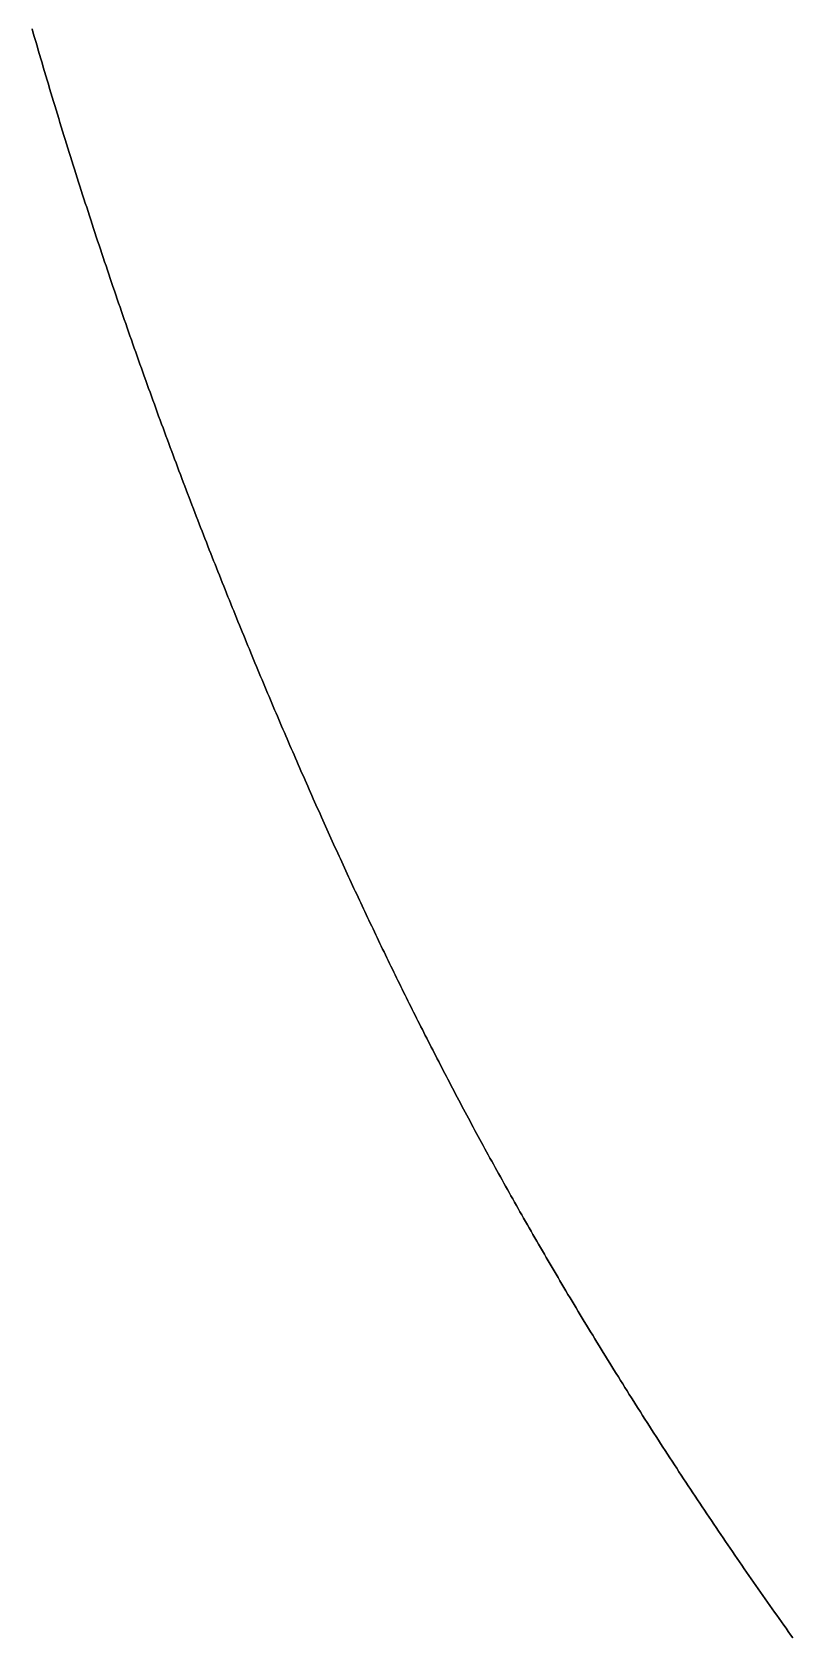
# Model space of a CAD drawing. Header units: inches. Extents: x 130170 to 284068, y 377793 to 804530.
# Drawn here: x 248870 to 248897.1, y 747403 to 747460.3 of the extents above; entities that cross this region are included whole.
import ezdxf

# ---------------------------------------------------------------- set-up
doc = ezdxf.new("R2010")
doc.units = ezdxf.units.IN
doc.header["$MEASUREMENT"] = 0
doc.layers.add('muni_il', color=7, linetype='Continuous')

msp = doc.modelspace()

# ---------------------------------------------------------------- linework, layer by layer
at = {"layer": 'muni_il'}
for points in [[(248869.954, 747460.37), (248869.997, 747460.218), (248870.041, 747460.066), (248870.086, 747459.914), (248870.13, 747459.762), (248870.174, 747459.609), (248870.219, 747459.457), (248870.263, 747459.305), (248870.308, 747459.153), (248870.353, 747459.001), (248870.398, 747458.848), (248870.443, 747458.696), (248870.488, 747458.544), (248870.534, 747458.392), (248870.579, 747458.24), (248870.625, 747458.088), (248870.671, 747457.935), (248870.717, 747457.783), (248870.763, 747457.631), (248870.809, 747457.479), (248870.855, 747457.327), (248870.902, 747457.175), (248870.948, 747457.023), (248870.995, 747456.872), (248871.042, 747456.72), (248871.088, 747456.568), (248871.135, 747456.416), (248871.182, 747456.264), (248871.23, 747456.113), (248871.277, 747455.961), (248871.324, 747455.81), (248871.372, 747455.659), (248871.419, 747455.507), (248871.467, 747455.356), (248871.515, 747455.205), (248871.563, 747455.054), (248871.611, 747454.903), (248871.659, 747454.752), (248871.707, 747454.601), (248871.756, 747454.451), (248871.804, 747454.3), (248871.853, 747454.15), (248871.901, 747453.999), (248871.95, 747453.849), (248871.999, 747453.699), (248872.048, 747453.549), (248872.097, 747453.399), (248872.146, 747453.249), (248872.195, 747453.1), (248872.244, 747452.95), (248872.293, 747452.801), (248872.343, 747452.651), (248872.392, 747452.502), (248872.442, 747452.353), (248872.491, 747452.205), (248872.541, 747452.056), (248872.591, 747451.907), (248872.64, 747451.759), (248872.69, 747451.611), (248872.74, 747451.463), (248872.79, 747451.315), (248872.84, 747451.167), (248872.891, 747451.02), (248872.941, 747450.872), (248872.991, 747450.725), (248873.041, 747450.578), (248873.092, 747450.431), (248873.142, 747450.284), (248873.193, 747450.138), (248873.243, 747449.992), (248873.294, 747449.846), (248873.345, 747449.7), (248873.395, 747449.554), (248873.446, 747449.409), (248873.497, 747449.263), (248873.548, 747449.118), (248873.599, 747448.973), (248873.65, 747448.829), (248873.701, 747448.684), (248873.752, 747448.54), (248873.803, 747448.396), (248873.854, 747448.252), (248873.905, 747448.108), (248873.957, 747447.965), (248874.008, 747447.822), (248874.059, 747447.679), (248874.11, 747447.536), (248874.162, 747447.394), (248874.213, 747447.251), (248874.265, 747447.109), (248874.316, 747446.968), (248874.367, 747446.826), (248874.419, 747446.685), (248874.47, 747446.544), (248874.522, 747446.403), (248874.573, 747446.262), (248874.625, 747446.122), (248874.677, 747445.982), (248874.728, 747445.842), (248874.78, 747445.703), (248874.831, 747445.564), (248874.883, 747445.424), (248874.935, 747445.286), (248874.986, 747445.147), (248875.038, 747445.009), (248875.09, 747444.871), (248875.141, 747444.733), (248875.193, 747444.596), (248875.245, 747444.459), (248875.296, 747444.322), (248875.348, 747444.185), (248875.4, 747444.049), (248875.451, 747443.913), (248875.503, 747443.777), (248875.555, 747443.642), (248875.606, 747443.507), (248875.658, 747443.372), (248875.709, 747443.237), (248875.761, 747443.103), (248875.813, 747442.969), (248875.864, 747442.835), (248875.916, 747442.702), (248875.968, 747442.568), (248876.019, 747442.435), (248876.071, 747442.303), (248876.122, 747442.171), (248876.174, 747442.039), (248876.225, 747441.907), (248876.277, 747441.776), (248876.328, 747441.644), (248876.38, 747441.514), (248876.431, 747441.383), (248876.482, 747441.253), (248876.534, 747441.123), (248876.585, 747440.993), (248876.636, 747440.864), (248876.688, 747440.735), (248876.739, 747440.606), (248876.79, 747440.478), (248876.841, 747440.35), (248876.892, 747440.222), (248876.944, 747440.095), (248876.995, 747439.968), (248877.046, 747439.841), (248877.097, 747439.714), (248877.148, 747439.588), (248877.199, 747439.462), (248877.25, 747439.337), (248877.301, 747439.211), (248877.351, 747439.086), (248877.402, 747438.962), (248877.453, 747438.837), (248877.504, 747438.713), (248877.554, 747438.589), (248877.605, 747438.466), (248877.656, 747438.343), (248877.706, 747438.22), (248877.757, 747438.097), (248877.807, 747437.975), (248877.858, 747437.853), (248877.908, 747437.732), (248877.958, 747437.61), (248878.009, 747437.489), (248878.059, 747437.369), (248878.109, 747437.248), (248878.16, 747437.128), (248878.21, 747437.008), (248878.26, 747436.889), (248878.31, 747436.77), (248878.36, 747436.651), (248878.41, 747436.532), (248878.46, 747436.414), (248878.51, 747436.296), (248878.559, 747436.178), (248878.609, 747436.061), (248878.659, 747435.944), (248878.709, 747435.827), (248878.758, 747435.71), (248878.808, 747435.594), (248878.857, 747435.478), (248878.907, 747435.362), (248878.957, 747435.247), (248879.006, 747435.132), (248879.055, 747435.017), (248879.105, 747434.902), (248879.154, 747434.788), (248879.203, 747434.674), (248879.253, 747434.56), (248879.302, 747434.447), (248879.351, 747434.334), (248879.4, 747434.221), (248879.449, 747434.108), (248879.498, 747433.996), (248879.547, 747433.883), (248879.596, 747433.772), (248879.645, 747433.66), (248879.694, 747433.549), (248879.743, 747433.437), (248879.792, 747433.327), (248879.84, 747433.216), (248879.889, 747433.105), (248879.938, 747432.995), (248879.986, 747432.885), (248880.035, 747432.776), (248880.084, 747432.666), (248880.132, 747432.557), (248880.181, 747432.448), (248880.23, 747432.339), (248880.278, 747432.231), (248880.327, 747432.122), (248880.375, 747432.014), (248880.424, 747431.906), (248880.472, 747431.798), (248880.521, 747431.691), (248880.569, 747431.584), (248880.617, 747431.477), (248880.666, 747431.37), (248880.714, 747431.263), (248880.763, 747431.156), (248880.811, 747431.05), (248880.859, 747430.944), (248880.908, 747430.838), (248880.956, 747430.732), (248881.004, 747430.626), (248881.053, 747430.521), (248881.101, 747430.416), (248881.149, 747430.31), (248881.198, 747430.205), (248881.246, 747430.1), (248881.295, 747429.996), (248881.343, 747429.891), (248881.391, 747429.787), (248881.44, 747429.682), (248881.488, 747429.578), (248881.537, 747429.474), (248881.585, 747429.37), (248881.634, 747429.266), (248881.682, 747429.162), (248881.731, 747429.059), (248881.779, 747428.955), (248881.828, 747428.852), (248881.877, 747428.749), (248881.925, 747428.645), (248881.974, 747428.542), (248882.023, 747428.439), (248882.072, 747428.336), (248882.121, 747428.233), (248882.169, 747428.13), (248882.218, 747428.028), (248882.267, 747427.925), (248882.317, 747427.822), (248882.366, 747427.72), (248882.415, 747427.617), (248882.464, 747427.514), (248882.513, 747427.412), (248882.563, 747427.309), (248882.612, 747427.207), (248882.662, 747427.104), (248882.712, 747427.002), (248882.761, 747426.9), (248882.811, 747426.797), (248882.861, 747426.695), (248882.911, 747426.592), (248882.961, 747426.49), (248883.011, 747426.388), (248883.061, 747426.285), (248883.112, 747426.183), (248883.162, 747426.08), (248883.213, 747425.978), (248883.263, 747425.875), (248883.314, 747425.773), (248883.365, 747425.67), (248883.416, 747425.567), (248883.467, 747425.464), (248883.518, 747425.362), (248883.57, 747425.259), (248883.621, 747425.156), (248883.673, 747425.053), (248883.725, 747424.95), (248883.776, 747424.846), (248883.828, 747424.743), (248883.881, 747424.64), (248883.933, 747424.536), (248883.985, 747424.433), (248884.038, 747424.329), (248884.091, 747424.226), (248884.144, 747424.122), (248884.197, 747424.018), (248884.25, 747423.913), (248884.303, 747423.809), (248884.357, 747423.705), (248884.411, 747423.6), (248884.464, 747423.496), (248884.518, 747423.391), (248884.573, 747423.286), (248884.627, 747423.181), (248884.682, 747423.076), (248884.737, 747422.97), (248884.792, 747422.865), (248884.847, 747422.759), (248884.902, 747422.653), (248884.958, 747422.547), (248885.013, 747422.441), (248885.069, 747422.335), (248885.125, 747422.228), (248885.182, 747422.122), (248885.238, 747422.015), (248885.295, 747421.908), (248885.352, 747421.8), (248885.409, 747421.693), (248885.467, 747421.585), (248885.524, 747421.477), (248885.582, 747421.369), (248885.64, 747421.261), (248885.699, 747421.152), (248885.757, 747421.043), (248885.816, 747420.935), (248885.875, 747420.825), (248885.934, 747420.716), (248885.994, 747420.606), (248886.053, 747420.497), (248886.113, 747420.386), (248886.173, 747420.276), (248886.234, 747420.166), (248886.294, 747420.055), (248886.355, 747419.944), (248886.417, 747419.833), (248886.478, 747419.721), (248886.54, 747419.61), (248886.602, 747419.498), (248886.664, 747419.386), (248886.726, 747419.273), (248886.789, 747419.16), (248886.852, 747419.048), (248886.915, 747418.934), (248886.979, 747418.821), (248887.042, 747418.707), (248887.106, 747418.594), (248887.17, 747418.479), (248887.235, 747418.365), (248887.3, 747418.251), (248887.365, 747418.136), (248887.43, 747418.021), (248887.496, 747417.905), (248887.561, 747417.79), (248887.628, 747417.674), (248887.694, 747417.558), (248887.761, 747417.442), (248887.827, 747417.325), (248887.895, 747417.208), (248887.962, 747417.091), (248888.03, 747416.974), (248888.098, 747416.857), (248888.166, 747416.739), (248888.235, 747416.621), (248888.303, 747416.503), (248888.373, 747416.384), (248888.442, 747416.265), (248888.512, 747416.147), (248888.581, 747416.027), (248888.651, 747415.908), (248888.722, 747415.789), (248888.793, 747415.669), (248888.864, 747415.549), (248888.935, 747415.429), (248889.006, 747415.308), (248889.078, 747415.188), (248889.15, 747415.067), (248889.222, 747414.946), (248889.295, 747414.825), (248889.367, 747414.703), (248889.44, 747414.581), (248889.514, 747414.46), (248889.587, 747414.338), (248889.661, 747414.215), (248889.735, 747414.093), (248889.81, 747413.97), (248889.884, 747413.848), (248889.959, 747413.725), (248890.034, 747413.602), (248890.109, 747413.478), (248890.185, 747413.355), (248890.26, 747413.232), (248890.336, 747413.108), (248890.413, 747412.984), (248890.489, 747412.86), (248890.566, 747412.736), (248890.643, 747412.612), (248890.72, 747412.488), (248890.797, 747412.363), (248890.875, 747412.239), (248890.952, 747412.114), (248891.03, 747411.989), (248891.109, 747411.864), (248891.187, 747411.739), (248891.266, 747411.614), (248891.344, 747411.489), (248891.423, 747411.364), (248891.503, 747411.239), (248891.582, 747411.113), (248891.662, 747410.988), (248891.741, 747410.863), (248891.821, 747410.737), (248891.901, 747410.612), (248891.982, 747410.486), (248892.062, 747410.36), (248892.143, 747410.235), (248892.223, 747410.109), (248892.304, 747409.983), (248892.385, 747409.858), (248892.467, 747409.732), (248892.548, 747409.607), (248892.629, 747409.481), (248892.711, 747409.355), (248892.793, 747409.23), (248892.875, 747409.104), (248892.957, 747408.979), (248893.039, 747408.854), (248893.121, 747408.728), (248893.203, 747408.603), (248893.286, 747408.478), (248893.369, 747408.353), (248893.451, 747408.228), (248893.534, 747408.103), (248893.617, 747407.978), (248893.7, 747407.853), (248893.783, 747407.729), (248893.866, 747407.604), (248893.949, 747407.48), (248894.032, 747407.356), (248894.115, 747407.232), (248894.198, 747407.108), (248894.282, 747406.984), (248894.365, 747406.86), (248894.449, 747406.737), (248894.532, 747406.614), (248894.616, 747406.491), (248894.699, 747406.368), (248894.783, 747406.245), (248894.866, 747406.123), (248894.95, 747406.001), (248895.033, 747405.879), (248895.116, 747405.757), (248895.2, 747405.635), (248895.283, 747405.514), (248895.367, 747405.393), (248895.45, 747405.272), (248895.534, 747405.152), (248895.617, 747405.032), (248895.7, 747404.912), (248895.784, 747404.792), (248895.867, 747404.673), (248895.95, 747404.554), (248896.033, 747404.435), (248896.116, 747404.316), (248896.199, 747404.198), (248896.282, 747404.08), (248896.365, 747403.963), (248896.447, 747403.846), (248896.53, 747403.729), (248896.612, 747403.613), (248896.695, 747403.497), (248896.777, 747403.381), (248896.859, 747403.265), (248896.941, 747403.151), (248897.023, 747403.036), (248897.105, 747402.922)], [(248897.105, 747402.922), (248897.023, 747403.036), (248896.941, 747403.151), (248896.859, 747403.265), (248896.777, 747403.381), (248896.695, 747403.497), (248896.612, 747403.613), (248896.53, 747403.729), (248896.447, 747403.846), (248896.365, 747403.963), (248896.282, 747404.08), (248896.199, 747404.198), (248896.116, 747404.316), (248896.033, 747404.435), (248895.95, 747404.554), (248895.867, 747404.673), (248895.784, 747404.792), (248895.7, 747404.912), (248895.617, 747405.032), (248895.534, 747405.152), (248895.45, 747405.272), (248895.367, 747405.393), (248895.283, 747405.514), (248895.2, 747405.635), (248895.116, 747405.757), (248895.033, 747405.879), (248894.95, 747406.001), (248894.866, 747406.123), (248894.783, 747406.245), (248894.699, 747406.368), (248894.616, 747406.491), (248894.532, 747406.614), (248894.449, 747406.737), (248894.365, 747406.86), (248894.282, 747406.984), (248894.198, 747407.108), (248894.115, 747407.232), (248894.032, 747407.356), (248893.949, 747407.48), (248893.866, 747407.604), (248893.783, 747407.729), (248893.7, 747407.853), (248893.617, 747407.978), (248893.534, 747408.103), (248893.451, 747408.228), (248893.369, 747408.353), (248893.286, 747408.478), (248893.203, 747408.603), (248893.121, 747408.728), (248893.039, 747408.854), (248892.957, 747408.979), (248892.875, 747409.104), (248892.793, 747409.23), (248892.711, 747409.355), (248892.629, 747409.481), (248892.548, 747409.607), (248892.467, 747409.732), (248892.385, 747409.858), (248892.304, 747409.983), (248892.223, 747410.109), (248892.143, 747410.235), (248892.062, 747410.36), (248891.982, 747410.486), (248891.901, 747410.612), (248891.821, 747410.737), (248891.741, 747410.863), (248891.662, 747410.988), (248891.582, 747411.113), (248891.503, 747411.239), (248891.423, 747411.364), (248891.344, 747411.489), (248891.266, 747411.614), (248891.187, 747411.739), (248891.109, 747411.864), (248891.03, 747411.989), (248890.952, 747412.114), (248890.875, 747412.239), (248890.797, 747412.363), (248890.72, 747412.488), (248890.643, 747412.612), (248890.566, 747412.736), (248890.489, 747412.86), (248890.413, 747412.984), (248890.336, 747413.108), (248890.26, 747413.232), (248890.185, 747413.355), (248890.109, 747413.478), (248890.034, 747413.602), (248889.959, 747413.725), (248889.884, 747413.848), (248889.81, 747413.97), (248889.735, 747414.093), (248889.661, 747414.215), (248889.587, 747414.338), (248889.514, 747414.46), (248889.44, 747414.581), (248889.367, 747414.703), (248889.295, 747414.825), (248889.222, 747414.946), (248889.15, 747415.067), (248889.078, 747415.188), (248889.006, 747415.308), (248888.935, 747415.429), (248888.864, 747415.549), (248888.793, 747415.669), (248888.722, 747415.789), (248888.651, 747415.908), (248888.581, 747416.027), (248888.512, 747416.147), (248888.442, 747416.265), (248888.373, 747416.384), (248888.303, 747416.503), (248888.235, 747416.621), (248888.166, 747416.739), (248888.098, 747416.857), (248888.03, 747416.974), (248887.962, 747417.091), (248887.895, 747417.208), (248887.827, 747417.325), (248887.761, 747417.442), (248887.694, 747417.558), (248887.628, 747417.674), (248887.561, 747417.79), (248887.496, 747417.905), (248887.43, 747418.021), (248887.365, 747418.136), (248887.3, 747418.251), (248887.235, 747418.365), (248887.17, 747418.479), (248887.106, 747418.594), (248887.042, 747418.707), (248886.979, 747418.821), (248886.915, 747418.934), (248886.852, 747419.048), (248886.789, 747419.16), (248886.726, 747419.273), (248886.664, 747419.386), (248886.602, 747419.498), (248886.54, 747419.61), (248886.478, 747419.721), (248886.417, 747419.833), (248886.355, 747419.944), (248886.294, 747420.055), (248886.234, 747420.166), (248886.173, 747420.276), (248886.113, 747420.386), (248886.053, 747420.497), (248885.994, 747420.606), (248885.934, 747420.716), (248885.875, 747420.825), (248885.816, 747420.935), (248885.757, 747421.043), (248885.699, 747421.152), (248885.64, 747421.261), (248885.582, 747421.369), (248885.524, 747421.477), (248885.467, 747421.585), (248885.409, 747421.693), (248885.352, 747421.8), (248885.295, 747421.908), (248885.238, 747422.015), (248885.182, 747422.122), (248885.125, 747422.228), (248885.069, 747422.335), (248885.013, 747422.441), (248884.958, 747422.547), (248884.902, 747422.653), (248884.847, 747422.759), (248884.792, 747422.865), (248884.737, 747422.97), (248884.682, 747423.076), (248884.627, 747423.181), (248884.573, 747423.286), (248884.518, 747423.391), (248884.464, 747423.496), (248884.411, 747423.6), (248884.357, 747423.705), (248884.303, 747423.809), (248884.25, 747423.913), (248884.197, 747424.018), (248884.144, 747424.122), (248884.091, 747424.226), (248884.038, 747424.329), (248883.985, 747424.433), (248883.933, 747424.536), (248883.881, 747424.64), (248883.828, 747424.743), (248883.776, 747424.846), (248883.725, 747424.95), (248883.673, 747425.053), (248883.621, 747425.156), (248883.57, 747425.259), (248883.518, 747425.362), (248883.467, 747425.464), (248883.416, 747425.567), (248883.365, 747425.67), (248883.314, 747425.773), (248883.263, 747425.875), (248883.213, 747425.978), (248883.162, 747426.08), (248883.112, 747426.183), (248883.061, 747426.285), (248883.011, 747426.388), (248882.961, 747426.49), (248882.911, 747426.592), (248882.861, 747426.695), (248882.811, 747426.797), (248882.761, 747426.9), (248882.712, 747427.002), (248882.662, 747427.104), (248882.612, 747427.207), (248882.563, 747427.309), (248882.513, 747427.412), (248882.464, 747427.514), (248882.415, 747427.617), (248882.366, 747427.72), (248882.317, 747427.822), (248882.267, 747427.925), (248882.218, 747428.028), (248882.169, 747428.13), (248882.121, 747428.233), (248882.072, 747428.336), (248882.023, 747428.439), (248881.974, 747428.542), (248881.925, 747428.645), (248881.877, 747428.749), (248881.828, 747428.852), (248881.779, 747428.955), (248881.731, 747429.059), (248881.682, 747429.162), (248881.634, 747429.266), (248881.585, 747429.37), (248881.537, 747429.474), (248881.488, 747429.578), (248881.44, 747429.682), (248881.391, 747429.787), (248881.343, 747429.891), (248881.295, 747429.996), (248881.246, 747430.1), (248881.198, 747430.205), (248881.149, 747430.31), (248881.101, 747430.416), (248881.053, 747430.521), (248881.004, 747430.626), (248880.956, 747430.732), (248880.908, 747430.838), (248880.859, 747430.944), (248880.811, 747431.05), (248880.763, 747431.156), (248880.714, 747431.263), (248880.666, 747431.37), (248880.617, 747431.477), (248880.569, 747431.584), (248880.521, 747431.691), (248880.472, 747431.798), (248880.424, 747431.906), (248880.375, 747432.014), (248880.327, 747432.122), (248880.278, 747432.231), (248880.23, 747432.339), (248880.181, 747432.448), (248880.132, 747432.557), (248880.084, 747432.666), (248880.035, 747432.776), (248879.986, 747432.885), (248879.938, 747432.995), (248879.889, 747433.105), (248879.84, 747433.216), (248879.792, 747433.327), (248879.743, 747433.437), (248879.694, 747433.549), (248879.645, 747433.66), (248879.596, 747433.772), (248879.547, 747433.883), (248879.498, 747433.996), (248879.449, 747434.108), (248879.4, 747434.221), (248879.351, 747434.334), (248879.302, 747434.447), (248879.253, 747434.56), (248879.203, 747434.674), (248879.154, 747434.788), (248879.105, 747434.902), (248879.055, 747435.017), (248879.006, 747435.132), (248878.957, 747435.247), (248878.907, 747435.362), (248878.857, 747435.478), (248878.808, 747435.594), (248878.758, 747435.71), (248878.709, 747435.827), (248878.659, 747435.944), (248878.609, 747436.061), (248878.559, 747436.178), (248878.51, 747436.296), (248878.46, 747436.414), (248878.41, 747436.532), (248878.36, 747436.651), (248878.31, 747436.77), (248878.26, 747436.889), (248878.21, 747437.008), (248878.16, 747437.128), (248878.109, 747437.248), (248878.059, 747437.369), (248878.009, 747437.489), (248877.958, 747437.61), (248877.908, 747437.732), (248877.858, 747437.853), (248877.807, 747437.975), (248877.757, 747438.097), (248877.706, 747438.22), (248877.656, 747438.343), (248877.605, 747438.466), (248877.554, 747438.589), (248877.504, 747438.713), (248877.453, 747438.837), (248877.402, 747438.962), (248877.351, 747439.086), (248877.301, 747439.211), (248877.25, 747439.337), (248877.199, 747439.462), (248877.148, 747439.588), (248877.097, 747439.714), (248877.046, 747439.841), (248876.995, 747439.968), (248876.944, 747440.095), (248876.892, 747440.222), (248876.841, 747440.35), (248876.79, 747440.478), (248876.739, 747440.606), (248876.688, 747440.735), (248876.636, 747440.864), (248876.585, 747440.993), (248876.534, 747441.123), (248876.482, 747441.253), (248876.431, 747441.383), (248876.38, 747441.514), (248876.328, 747441.644), (248876.277, 747441.776), (248876.225, 747441.907), (248876.174, 747442.039), (248876.122, 747442.171), (248876.071, 747442.303), (248876.019, 747442.435), (248875.968, 747442.568), (248875.916, 747442.702), (248875.864, 747442.835), (248875.813, 747442.969), (248875.761, 747443.103), (248875.709, 747443.237), (248875.658, 747443.372), (248875.606, 747443.507), (248875.555, 747443.642), (248875.503, 747443.777), (248875.451, 747443.913), (248875.4, 747444.049), (248875.348, 747444.185), (248875.296, 747444.322), (248875.245, 747444.459), (248875.193, 747444.596), (248875.141, 747444.733), (248875.09, 747444.871), (248875.038, 747445.009), (248874.986, 747445.147), (248874.935, 747445.286), (248874.883, 747445.424), (248874.831, 747445.564), (248874.78, 747445.703), (248874.728, 747445.842), (248874.677, 747445.982), (248874.625, 747446.122), (248874.573, 747446.262), (248874.522, 747446.403), (248874.47, 747446.544), (248874.419, 747446.685), (248874.367, 747446.826), (248874.316, 747446.968), (248874.265, 747447.109), (248874.213, 747447.251), (248874.162, 747447.394), (248874.11, 747447.536), (248874.059, 747447.679), (248874.008, 747447.822), (248873.957, 747447.965), (248873.905, 747448.108), (248873.854, 747448.252), (248873.803, 747448.396), (248873.752, 747448.54), (248873.701, 747448.684), (248873.65, 747448.829), (248873.599, 747448.973), (248873.548, 747449.118), (248873.497, 747449.263), (248873.446, 747449.409), (248873.395, 747449.554), (248873.345, 747449.7), (248873.294, 747449.846), (248873.243, 747449.992), (248873.193, 747450.138), (248873.142, 747450.284), (248873.092, 747450.431), (248873.041, 747450.578), (248872.991, 747450.725), (248872.941, 747450.872), (248872.891, 747451.02), (248872.84, 747451.167), (248872.79, 747451.315), (248872.74, 747451.463), (248872.69, 747451.611), (248872.64, 747451.759), (248872.591, 747451.907), (248872.541, 747452.056), (248872.491, 747452.205), (248872.442, 747452.353), (248872.392, 747452.502), (248872.343, 747452.651), (248872.293, 747452.801), (248872.244, 747452.95), (248872.195, 747453.1), (248872.146, 747453.249), (248872.097, 747453.399), (248872.048, 747453.549), (248871.999, 747453.699), (248871.95, 747453.849), (248871.901, 747453.999), (248871.853, 747454.15), (248871.804, 747454.3), (248871.756, 747454.451), (248871.707, 747454.601), (248871.659, 747454.752), (248871.611, 747454.903), (248871.563, 747455.054), (248871.515, 747455.205), (248871.467, 747455.356), (248871.419, 747455.507), (248871.372, 747455.659), (248871.324, 747455.81), (248871.277, 747455.961), (248871.23, 747456.113), (248871.182, 747456.264), (248871.135, 747456.416), (248871.088, 747456.568), (248871.042, 747456.72), (248870.995, 747456.872), (248870.948, 747457.023), (248870.902, 747457.175), (248870.855, 747457.327), (248870.809, 747457.479), (248870.763, 747457.631), (248870.717, 747457.783), (248870.671, 747457.935), (248870.625, 747458.088), (248870.579, 747458.24), (248870.534, 747458.392), (248870.488, 747458.544), (248870.443, 747458.696), (248870.398, 747458.848), (248870.353, 747459.001), (248870.308, 747459.153), (248870.263, 747459.305), (248870.219, 747459.457), (248870.174, 747459.609), (248870.13, 747459.762), (248870.086, 747459.914), (248870.041, 747460.066), (248869.997, 747460.218), (248869.954, 747460.37)]]:
    msp.add_lwpolyline(points, dxfattribs=at)

doc.saveas('drawing.dxf')
